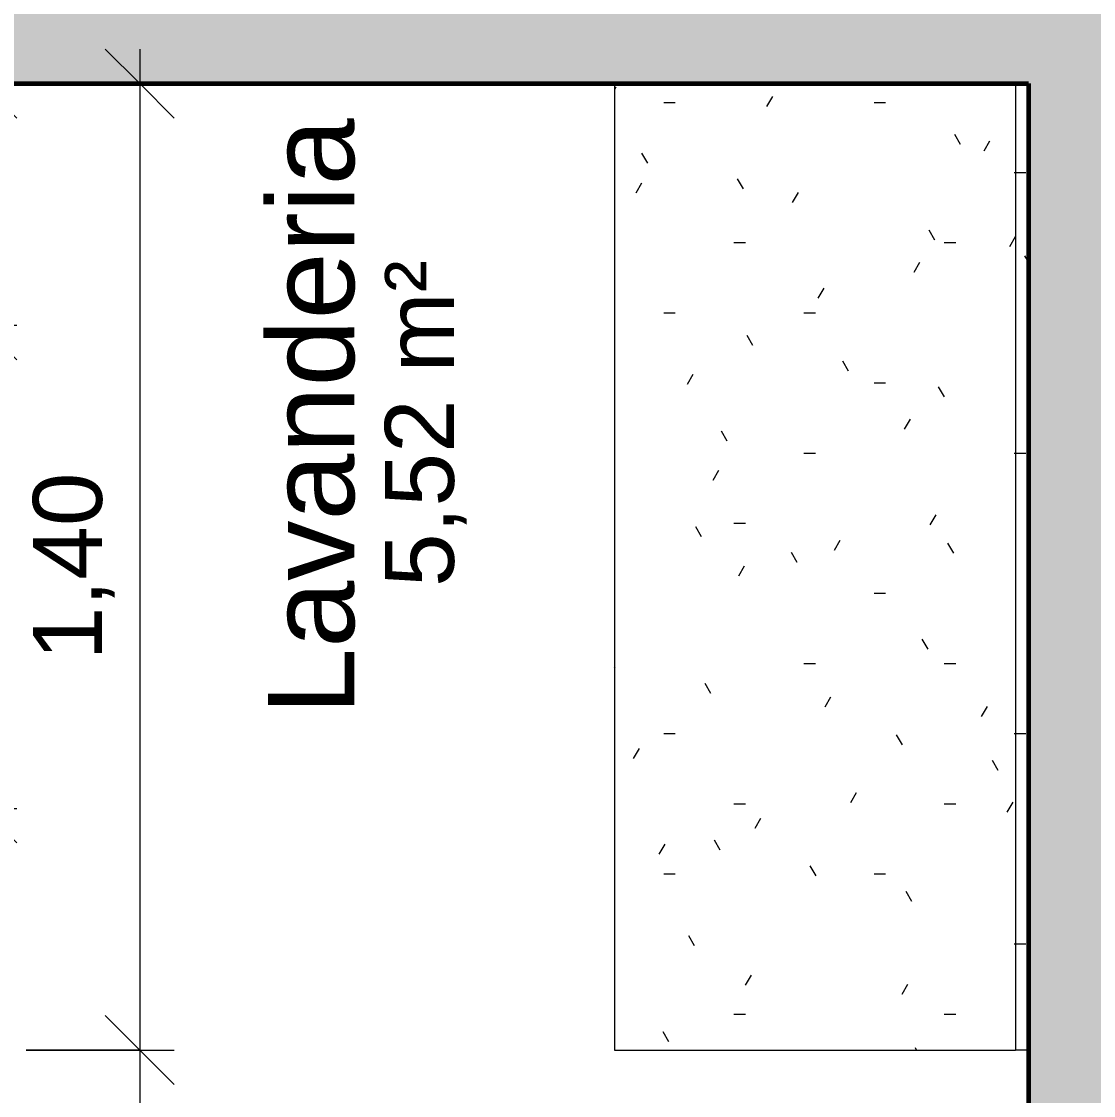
# Model space of a CAD drawing. Header units: millimetres. Extents: x -168557 to 193771, y -108373 to 197278.
# Drawn here: x 175823 to 177377, y -18226 to -16670 of the extents above; entities that cross this region are included whole.
import ezdxf

# ---------------------------------------------------------------- set-up
doc = ezdxf.new("R2010")
doc.units = ezdxf.units.MM
for name, color, linetype, lineweight in [('A-ANNO-DIMS', 211, 'Continuous', 9), ('A-ANNO-DIMS-50', 211, 'Continuous', 9), ('A-WALL', 113, 'Continuous', 9), ('A-WALL-PATT', 111, 'Continuous', 25), ('L-HRDS-IDEN', 13, 'Continuous', 9), ('Q-CASE', 31, 'Continuous', 9)]:
    doc.layers.add(name, color=color, linetype=linetype, lineweight=lineweight)
doc.styles.add('@Arial Unicode MS_1', font='ARIALUNI.TTF', dxfattribs={"height": 100})
doc.styles.add('Arial_2', font='arial.ttf', dxfattribs={"height": 100})
doc.styles.add('Arial_3', font='arial.ttf', dxfattribs={"height": 125})
doc.dimstyles.new('CRT_-__Metros_-_Linha_de_chamada_3_5_mm_2', dxfattribs={"dimscale": 304.8, "dimtxt": 100.584485, "dimasz": 0.328084, "dimexe": 0.164042, "dimexo": 0.0625, "dimgap": 0.082021, "dimtad": 1, "dimdec": 0, "dimlfac": 0.1, "dimdsep": 46, "dimtxsty": '@Arial Unicode MS_1', "dimblk1": 'OBLIQUE', "dimblk2": 'OBLIQUE', "dimsah": 1, "dimcen": 0.09, "dimdle": 0.164042, "dimazin": 0, "dimtfac": 1, "dimtdec": 4, "dimtix": 1, "dimtmove": 0, "dimatfit": 3, "dimfxl": 0.984252, "dimfxlon": 1, "dimtvp": 1, "dimtolj": 1, "dimtzin": 0, "dimarcsym": 2})
doc.dimstyles.new('CRT_-__Metros_-_Linha_de_chamada_3_5_mm_3', dxfattribs={"dimscale": 304.8, "dimtxt": 100.584485, "dimasz": 0.328084, "dimexe": 0.164042, "dimexo": 0.0625, "dimgap": 0.082021, "dimtad": 1, "dimlfac": 0.001, "dimrnd": 0.01, "dimzin": 0, "dimdsep": 46, "dimtxsty": '@Arial Unicode MS_1', "dimblk1": 'OBLIQUE', "dimblk2": 'OBLIQUE', "dimsah": 1, "dimcen": 0.09, "dimdle": 0.164042, "dimazin": 0, "dimtfac": 1, "dimtdec": 4, "dimtix": 1, "dimtmove": 0, "dimatfit": 3, "dimfxl": 0.984252, "dimfxlon": 1, "dimtvp": 1, "dimtolj": 1, "dimtzin": 0, "dimarcsym": 2})
pattern_1 = [(90, (-17960.11, 4744.62), (-101.6, 406.4), [16.764, -288.036, 16.764, -288.036, -1625.6]), (90, (-17960.11, 4744.62), (-101.6, 406.4), [-609.6, 16.764, -592.836, 16.764, -288.036, -711.2]), (90, (-17960.11, 4744.62), (-101.6, 406.4), [-1524, 16.764, -186.436, 16.764, -491.236]), (210, (-18010.91, 4897.02), (-301.1527, -291.1882), [16.764, -288.036, 16.764, -1913.636]), (210, (-18010.91, 4897.02), (-301.1527, -291.1882), [-321.564, -288.036, 16.764, -592.836, -1016]), (210, (-18010.91, 4897.02), (-301.1527, -291.1882), [-1219.2, 16.764, -288.036, 16.764, -694.436]), (210, (-18010.91, 4897.02), (-301.1527, -291.1882), [-1540.764, -186.436, 16.764, -491.236]), (330, (-18214.11, 4947.82), (402.7527, -115.2118), [16.764, -288.036, 16.764, -288.036, -1625.6]), (330, (-18214.11, 4947.82), (402.7527, -115.2118), [-609.6, 16.764, -592.836, 16.764, -288.036, -711.2]), (330, (-18214.11, 4947.82), (402.7527, -115.2118), [-1524, 16.764, -186.436, 16.764, -491.236])]

# ---------------------------------------------------------------- blocks, each defined once
blk = doc.blocks.new('CRT_GAB_COZ_Bancada sem cuba - Bancada Simples-3877620-TERREO')
at = {"layer": 'Q-CASE'}
h = blk.add_hatch(dxfattribs=at)
h.set_pattern_fill('FP_12', color=256, style=0, pattern_type=2)
h.set_pattern_definition(pattern_1)
h.paths.add_polyline_path([(199.5, -19.1), (199.5, 0), (-1200.5, 0), (-1200.5, -19.1), (-538.8, -19.1)])
h = blk.add_hatch(dxfattribs=at)
h.set_pattern_fill('FP_12', color=256, style=0, pattern_type=2)
h.set_pattern_definition(pattern_1)
h.paths.add_polyline_path([(199.5, -19.1), (-1200.5, -19.1), (-1200.5, -600), (199.5, -600)])
for p, q in [((199.5, 0), (199.5, -19.1)), ((-1200.5, -19.1), (199.5, -19.1)), ((199.5, -600), (199.5, -19.1)), ((-1200.5, -600), (199.5, -600))]:
    blk.add_line(p, q, dxfattribs=at)
blk = doc.blocks.new('DIMBLOCK272-TERREO')
at = {"layer": 'A-ANNO-DIMS-50', "lineweight": 18}
for p, q in [((175766.2, -16759.7), (175716.2, -16709.7)), ((175766.2, -16759.7), (175816.2, -16809.7)), ((175766.2, -17109.7), (175716.2, -17059.7)), ((175766.2, -17109.7), (175816.2, -17159.7))]:
    blk.add_line(p, q, dxfattribs=at)
at = {"layer": 'A-ANNO-DIMS-50'}
for p, q in [((175766.2, -16709.7), (175766.2, -17109.7)), ((176066.2, -16759.7), (175716.2, -16759.7)), ((175766.2, -16759.7), (176066.2, -16759.7)), ((175466.2, -17109.7), (175816.2, -17109.7)), ((175766.2, -17109.7), (175466.2, -17109.7))]:
    blk.add_line(p, q, dxfattribs=at)
at = {"layer": 'A-ANNO-DIMS-50', "color": 0, "insert": (175611.4, -17012.1), "char_height": 100, "width": 185.873, "attachment_point": 1, "rotation": 90, "line_spacing_factor": 1.117605, "style": '@Arial Unicode MS_1'}
blk.add_mtext('35', dxfattribs=at)
blk = doc.blocks.new('_Oblique')
at = {"color": 0, "linetype": 'ByBlock', "lineweight": -2}
blk.add_line((-0.5, -0.5), (0.5, 0.5), dxfattribs=at)
blk = doc.blocks.new('DIMBLOCK274-TERREO')
at = {"layer": 'A-ANNO-DIMS-50', "lineweight": 18}
for p, q in [((175766.2, -17809.7), (175716.2, -17759.7)), ((175766.2, -17809.7), (175816.2, -17859.7)), ((175766.2, -19139.7), (175716.2, -19089.7)), ((175766.2, -19139.7), (175816.2, -19189.7))]:
    blk.add_line(p, q, dxfattribs=at)
at = {"layer": 'A-ANNO-DIMS-50'}
for p, q in [((175466.2, -17809.7), (175816.2, -17809.7)), ((175766.2, -17809.7), (175466.2, -17809.7)), ((175766.2, -17809.7), (175766.2, -19189.7)), ((176066.2, -19139.7), (175716.2, -19139.7)), ((175766.2, -19139.7), (176066.2, -19139.7))]:
    blk.add_line(p, q, dxfattribs=at)
at = {"layer": 'A-ANNO-DIMS-50', "color": 0, "insert": (175611.4, -18609.9), "char_height": 100, "width": 324.675, "attachment_point": 1, "rotation": 90, "line_spacing_factor": 1.117605, "style": '@Arial Unicode MS_1'}
blk.add_mtext('1,33', dxfattribs=at)
blk = doc.blocks.new('DIMBLOCK275-TERREO')
at = {"layer": 'A-ANNO-DIMS-50', "lineweight": 18}
for p, q in [((175994.4, -16759.7), (175944.4, -16709.7)), ((175994.4, -16759.7), (176044.4, -16809.7)), ((175994.4, -18159.7), (175944.4, -18109.7)), ((175994.4, -18159.7), (176044.4, -18209.7))]:
    blk.add_line(p, q, dxfattribs=at)
at = {"layer": 'A-ANNO-DIMS-50'}
for p, q in [((175994.4, -16709.7), (175994.4, -18159.7)), ((176294.4, -16759.7), (175944.4, -16759.7)), ((175994.4, -16759.7), (176294.4, -16759.7)), ((175829.8, -18159.7), (176044.4, -18159.7)), ((175994.4, -18159.7), (175829.8, -18159.7))]:
    blk.add_line(p, q, dxfattribs=at)
at = {"layer": 'A-ANNO-DIMS-50', "color": 0, "insert": (175839.6, -17594.9), "char_height": 100, "width": 324.675, "attachment_point": 1, "rotation": 90, "line_spacing_factor": 1.117605, "style": '@Arial Unicode MS_1'}
blk.add_mtext('1,40', dxfattribs=at)
blk = doc.blocks.new('DIMBLOCK276-TERREO')
at = {"layer": 'A-ANNO-DIMS-50', "lineweight": 18}
for p, q in [((175994.4, -18159.7), (175944.4, -18109.7)), ((175994.4, -18159.7), (176044.4, -18209.7)), ((175994.4, -19139.7), (175944.4, -19089.7)), ((175994.4, -19139.7), (176044.4, -19189.7))]:
    blk.add_line(p, q, dxfattribs=at)
at = {"layer": 'A-ANNO-DIMS-50'}
for p, q in [((175829.8, -18159.7), (176044.4, -18159.7)), ((175994.4, -18159.7), (175829.8, -18159.7)), ((175994.4, -18159.7), (175994.4, -19189.7)), ((176294.4, -19139.7), (175944.4, -19139.7)), ((175994.4, -19139.7), (176294.4, -19139.7))]:
    blk.add_line(p, q, dxfattribs=at)
at = {"layer": 'A-ANNO-DIMS-50', "color": 0, "insert": (175839.6, -18727.1), "char_height": 100, "width": 185.873, "attachment_point": 1, "rotation": 90, "line_spacing_factor": 1.117605, "style": '@Arial Unicode MS_1'}
blk.add_mtext('98', dxfattribs=at)

msp = doc.modelspace()

# ---------------------------------------------------------------- hatches: boundary and pattern name
at = {"layer": 'A-WALL-PATT'}
h = msp.add_hatch(color=256, dxfattribs=at)
h.paths.add_polyline_path([(179387.332, -16759.651), (179462.332, -16759.651), (179462.332, -16579.651), (179387.332, -16579.651), (179387.332, -16656.97)])
h.paths.add_polyline_path([(175033.086, -16759.651), (178637.332, -16759.651), (178637.332, -16579.651), (174962.332, -16579.651), (174962.332, -16759.651)])
msp.add_hatch(color=256, dxfattribs=at).paths.add_polyline_path([(177462.332, -19139.651), (177462.332, -16759.651), (177282.332, -16759.651), (177282.332, -19139.651)])

# ---------------------------------------------------------------- linework, layer by layer
at = {"layer": 'A-WALL', "lineweight": 60}
for p, q in [((174962.332, -16759.651), (177282.332, -16759.651)), ((177282.332, -16759.651), (177282.332, -19139.651))]:
    msp.add_line(p, q, dxfattribs=at)

# ---------------------------------------------------------------- block references
at = {"layer": 'Q-CASE', "color": 7, "rotation": 269.9999999999999}
msp.add_blockref('CRT_GAB_COZ_Bancada sem cuba - Bancada Simples-3877620-TERREO', (177282.332, -17960.113), dxfattribs=at)

# ---------------------------------------------------------------- texts
at = {"layer": 'L-HRDS-IDEN', "attachment_point": 1, "rotation": 90}
for s, insert, char_height, width, style in [('Lavanderia', (176180.125, -17674.118), 125, 1034.17687, 'Arial_3'), ('5,52 m²', (176349.64, -17488.868), 100, 585.23187, 'Arial_2')]:
    msp.add_mtext(s, dxfattribs=dict(at, insert=insert, char_height=char_height, width=width, style=style))

# ---------------------------------------------------------------- dimensions: what is measured, and where the dimension line sits
at = {"layer": 'A-ANNO-DIMS'}
for base, p1, p2, dimstyle, override, picture, middle in [((175766.176, -17109.651), (176066.176, -16759.651), (175466.176, -17109.651), 'CRT_-__Metros_-_Linha_de_chamada_3_5_mm_2', {"dimpost": '<>', "dimfxl": 694.622199}, 'DIMBLOCK272-TERREO', (175690.084, -16934.651)), ((175994.409, -18159.651), (176294.409, -16759.651), (175829.817, -18159.651), 'CRT_-__Metros_-_Linha_de_chamada_3_5_mm_3', {"dimpost": '<>', "dimfxl": 1475.07477}, 'DIMBLOCK275-TERREO', (175918.317, -17459.651)), ((175766.176, -19139.651), (175466.176, -17809.651), (176066.176, -19139.651), 'CRT_-__Metros_-_Linha_de_chamada_3_5_mm_3', {"dimpost": '<>', "dimfxl": 1459.075049}, 'DIMBLOCK274-TERREO', (175690.084, -18474.651)), ((175994.409, -19139.651), (175829.817, -18159.651), (176294.409, -19139.651), 'CRT_-__Metros_-_Linha_de_chamada_3_5_mm_2', {"dimpost": '<>', "dimfxl": 1084.548559}, 'DIMBLOCK276-TERREO', (175918.317, -18649.651))]:
    dim = msp.add_linear_dim(base=base, p1=p1, p2=p2, angle=90, dimstyle=dimstyle, override=override, dxfattribs=at)
    dim.commit()
    dim.dimension.update_dxf_attribs({"geometry": picture, "text_midpoint": middle})

doc.saveas('drawing.dxf')
